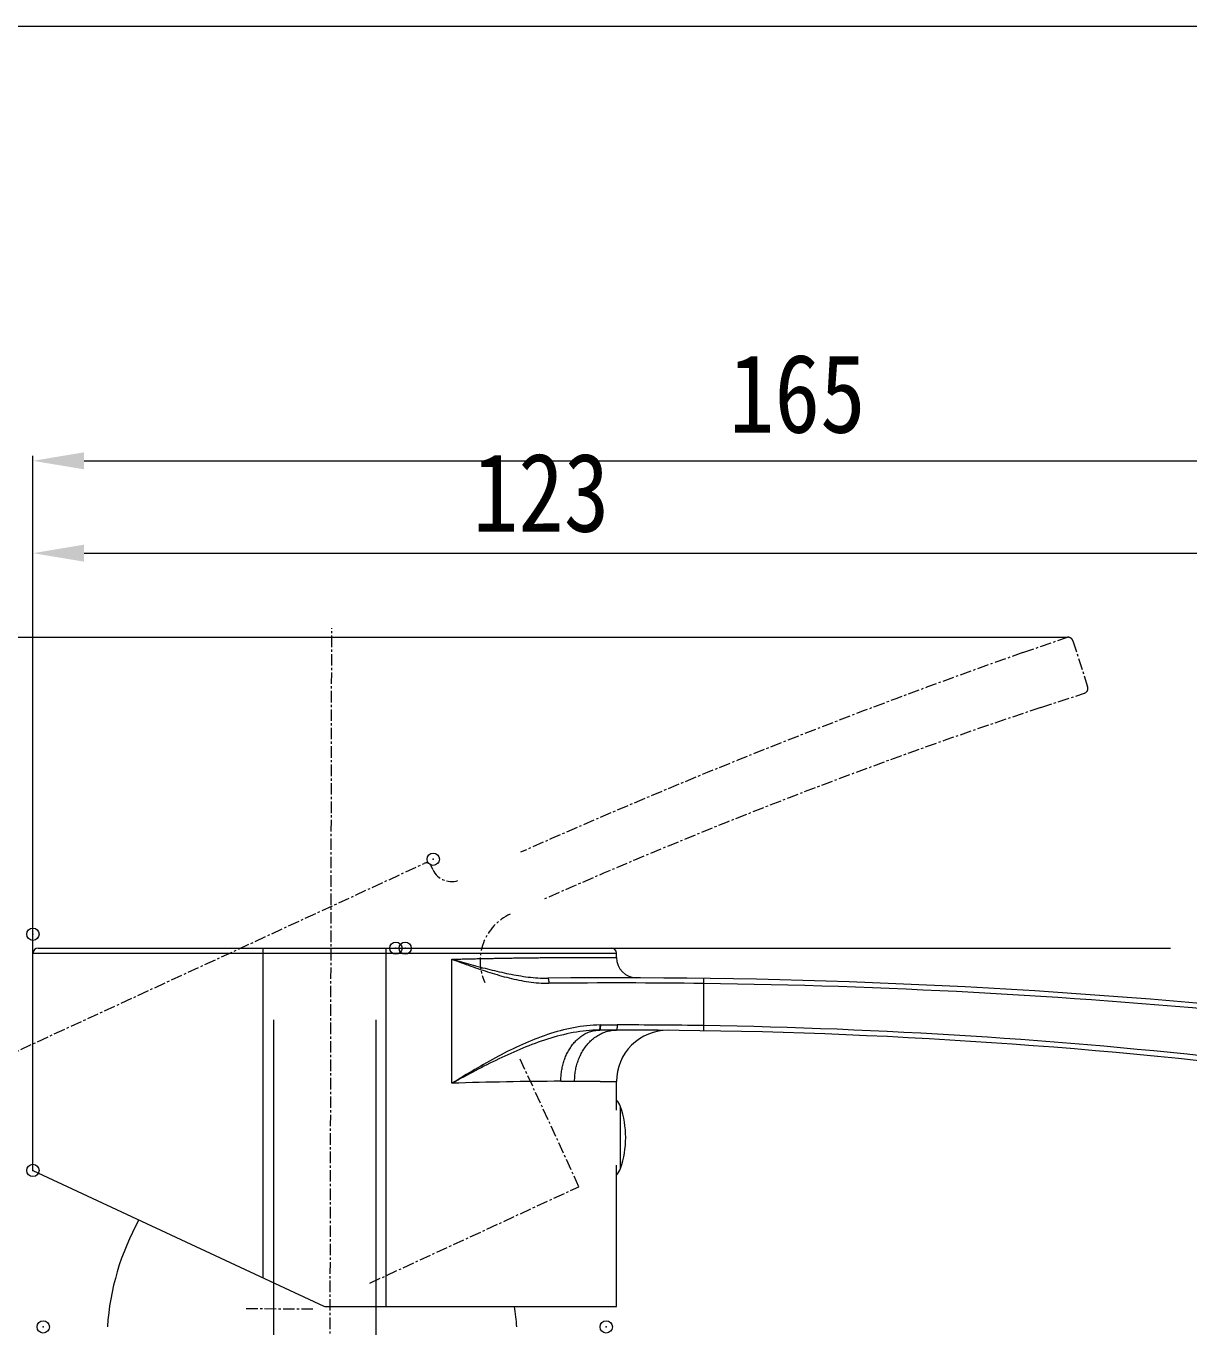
# Model space of a CAD drawing. Units: millimetres, scale not verified. Extents: x -426 to 426, y -295 to 295.
# Drawn here: x -153.2 to -39.6, y 167.5 to 294.6 of the extents above; entities that cross this region are included whole.
import ezdxf
from ezdxf.enums import TextEntityAlignment as Align

# ---------------------------------------------------------------- set-up
doc = ezdxf.new("R2010")
doc.units = ezdxf.units.MM
doc.header["$LTSCALE"] = 3
doc.header["$PDMODE"] = 32
doc.header["$PDSIZE"] = 1.2
doc.linetypes.add('USER1', pattern=[0.6, 0.375, -0.075, 0.075, -0.075])
for name, color, linetype, lineweight in [('0-0_0', 7, 'Continuous', 15), ('0-1_DEFAULT_1', 7, 'USER1', 15), ('0-B_02___PRT_ALL_AXES', 7, 'Continuous', 15)]:
    doc.layers.add(name, color=color, linetype=linetype, lineweight=lineweight)
doc.styles.add('ＭＳ ゴシック', font='')
doc.styles.get('ＭＳ ゴシック').set_extended_font_data('MS Gothic')

msp = doc.modelspace()

# ---------------------------------------------------------------- linework, layer by layer
at = {"layer": '0-0_0'}
for p, q in [((-152.519, 183.328), (-152.519, 252.632)), ((-147.519, 252.132), (7.975, 252.132)), ((-152.519, 206.395), (-152.519, 243.614)), ((-147.519, 243.114), (-34.381, 243.114)), ((-152.519, 182.828), (-152.519, 204.038)), ((-152.519, 204.038), (-95.519, 204.038)), ((-152.019, 204.538), (-96.019, 204.538)), ((-130.019, 172.336), (-130.019, 204.538)), ((-118.019, 169.538), (-118.019, 204.538)), ((-115.662, 204.538), (-41.409, 204.538)), ((-111.592, 191.339), (-111.592, 203.454)), ((-95.519, 203.635), (-95.519, 204.038)), ((-102.471, 201.603), (-102.232, 201.603)), ((-102.376, 201.104), (-102.132, 201.103)), ((-87.011, 201.083), (-87.011, 196.972)), ((-129.019, 197.538), (-129.019, -66.462)), ((-119.019, 197.538), (-119.019, -66.462)), ((-97.094, 197.036), (-95.458, 197.038)), ((-97.183, 196.536), (-97.162, 196.536)), ((-100.952, 191.536), (-99.61, 191.538)), ((-95.519, 188.725), (-95.519, 191.515)), ((-95.119, 183.03), (-95.119, 189.046)), ((-152.519, 182.828), (-124.119, 169.585)), ((-123.908, 169.538), (-95.519, 169.538))]:
    msp.add_line(p, q, dxfattribs=at)
at = {"layer": '0-0_0', "linetype": 'USER1'}
msp.add_line((-124.085, -95.462), (-123.33, 235.774), dxfattribs=at)
at = {"layer": '0-0_0'}
for points in [[(-425.701, -294.621), (-425.701, 294.6), (425.735, 294.6)], [(-51.572, 234.875), (-246.123, 234.875), (-246.123, -29.992)], [(-111.592, 203.454), (-111.448, 203.458), (-111.305, 203.461), (-111.161, 203.465), (-111.018, 203.468), (-110.874, 203.472), (-110.731, 203.475), (-110.587, 203.479), (-110.444, 203.482), (-110.3, 203.486), (-110.157, 203.489), (-110.013, 203.492), (-109.87, 203.496), (-109.726, 203.499), (-109.583, 203.502), (-109.439, 203.505), (-109.296, 203.508), (-109.153, 203.512), (-109.009, 203.515), (-108.866, 203.518), (-108.722, 203.521), (-108.579, 203.524), (-108.435, 203.526), (-108.292, 203.529), (-108.148, 203.532), (-108.005, 203.535), (-107.861, 203.538), (-107.718, 203.54), (-107.574, 203.543), (-107.431, 203.546), (-107.287, 203.548), (-107.144, 203.551), (-107, 203.554), (-106.857, 203.556), (-106.713, 203.558), (-106.57, 203.561), (-106.426, 203.563), (-106.283, 203.566), (-106.139, 203.568), (-105.996, 203.57)], [(-111.592, 203.454), (-111.361, 203.39), (-111.131, 203.325), (-110.901, 203.261), (-110.67, 203.196), (-110.44, 203.132), (-110.209, 203.068), (-109.979, 203.004), (-109.748, 202.941), (-109.517, 202.878), (-109.286, 202.815), (-109.055, 202.753), (-108.824, 202.692), (-108.592, 202.631), (-108.361, 202.571), (-108.129, 202.512), (-107.897, 202.454), (-107.665, 202.396), (-107.432, 202.34), (-107.2, 202.285), (-106.967, 202.231), (-106.733, 202.179), (-106.5, 202.128), (-106.266, 202.078), (-106.031, 202.03), (-105.797, 201.984), (-105.561, 201.939), (-105.326, 201.897), (-105.09, 201.857), (-104.854, 201.819), (-104.617, 201.783), (-104.38, 201.75), (-104.142, 201.719), (-103.904, 201.692), (-103.666, 201.668), (-103.427, 201.647), (-103.188, 201.63), (-102.949, 201.617), (-102.71, 201.608), (-102.471, 201.603)], [(-111.592, 203.454), (-111.362, 203.37), (-111.132, 203.286), (-110.901, 203.202), (-110.671, 203.119), (-110.441, 203.035), (-110.21, 202.952), (-109.98, 202.87), (-109.749, 202.788), (-109.518, 202.707), (-109.286, 202.626), (-109.055, 202.547), (-108.823, 202.468), (-108.591, 202.39), (-108.358, 202.313), (-108.125, 202.238), (-107.892, 202.164), (-107.658, 202.091), (-107.424, 202.02), (-107.189, 201.95), (-106.954, 201.882), (-106.718, 201.816), (-106.482, 201.752), (-106.245, 201.689), (-106.008, 201.629), (-105.77, 201.571), (-105.531, 201.516), (-105.292, 201.464), (-105.052, 201.414), (-104.811, 201.367), (-104.57, 201.323), (-104.328, 201.282), (-104.086, 201.245), (-103.843, 201.212), (-103.599, 201.182), (-103.355, 201.157), (-103.111, 201.137), (-102.866, 201.121), (-102.621, 201.109), (-102.376, 201.104)], [(-105.996, 203.57), (-105.852, 203.572), (-105.709, 203.575), (-105.565, 203.577), (-105.422, 203.579), (-105.278, 203.581), (-105.134, 203.583), (-104.991, 203.585), (-104.847, 203.587), (-104.704, 203.589), (-104.56, 203.591), (-104.417, 203.593), (-104.273, 203.595), (-104.13, 203.596), (-103.986, 203.598), (-103.843, 203.6), (-103.699, 203.601), (-103.556, 203.603), (-103.412, 203.605), (-103.269, 203.606), (-103.125, 203.608), (-102.982, 203.609), (-102.838, 203.611), (-102.695, 203.612), (-102.551, 203.613), (-102.408, 203.615), (-102.264, 203.616), (-102.121, 203.617), (-101.977, 203.619), (-101.834, 203.62), (-101.69, 203.621), (-101.547, 203.622), (-101.403, 203.623), (-101.26, 203.624), (-101.116, 203.625), (-100.973, 203.626), (-100.829, 203.627), (-100.686, 203.628), (-100.542, 203.629), (-100.398, 203.63)], [(-100.398, 203.63), (-100.255, 203.63), (-100.111, 203.631), (-99.968, 203.632), (-99.824, 203.632), (-99.681, 203.633), (-99.537, 203.634), (-99.394, 203.634), (-99.25, 203.635), (-99.107, 203.635), (-98.963, 203.636), (-98.82, 203.636), (-98.676, 203.636), (-98.533, 203.637), (-98.389, 203.637), (-98.246, 203.637), (-98.102, 203.637), (-97.959, 203.638), (-97.815, 203.638), (-97.672, 203.638), (-97.528, 203.638), (-97.384, 203.638), (-97.241, 203.638), (-97.097, 203.638), (-96.954, 203.638), (-96.81, 203.638), (-96.667, 203.638), (-96.523, 203.637), (-96.38, 203.637), (-96.236, 203.637), (-96.093, 203.636), (-95.949, 203.636), (-95.806, 203.636), (-95.662, 203.635), (-95.519, 203.635)], [(-102.232, 201.603), (-102.222, 201.601), (-102.213, 201.595), (-102.206, 201.586), (-102.2, 201.575), (-102.194, 201.564), (-102.189, 201.553), (-102.185, 201.542), (-102.181, 201.531), (-102.178, 201.521), (-102.175, 201.511), (-102.172, 201.5), (-102.17, 201.49), (-102.167, 201.48), (-102.165, 201.47), (-102.164, 201.46), (-102.162, 201.45), (-102.16, 201.439), (-102.158, 201.429), (-102.156, 201.418), (-102.155, 201.408), (-102.153, 201.397), (-102.151, 201.386), (-102.15, 201.375), (-102.149, 201.364), (-102.147, 201.353), (-102.146, 201.342), (-102.145, 201.332), (-102.143, 201.321), (-102.142, 201.31), (-102.141, 201.299), (-102.14, 201.288), (-102.139, 201.277), (-102.138, 201.266), (-102.137, 201.255), (-102.137, 201.244), (-102.136, 201.233), (-102.135, 201.223), (-102.135, 201.212), (-102.134, 201.201)], [(-102.134, 201.201), (-102.134, 201.19), (-102.133, 201.179), (-102.133, 201.168), (-102.133, 201.158), (-102.132, 201.147), (-102.132, 201.136), (-102.132, 201.125), (-102.132, 201.114), (-102.132, 201.103)], [(-87.023, 201.583), (-87.019, 201.577), (-87.019, 201.568), (-87.018, 201.561), (-87.017, 201.554), (-87.017, 201.548), (-87.016, 201.542), (-87.015, 201.535), (-87.015, 201.529), (-87.014, 201.522), (-87.014, 201.514), (-87.014, 201.507), (-87.014, 201.5), (-87.013, 201.493), (-87.013, 201.486), (-87.013, 201.479), (-87.013, 201.472), (-87.012, 201.465), (-87.012, 201.458), (-87.012, 201.451), (-87.012, 201.444), (-87.012, 201.437), (-87.011, 201.43), (-87.011, 201.424), (-87.011, 201.417), (-87.011, 201.41), (-87.011, 201.403), (-87.011, 201.396), (-87.011, 201.389), (-87.01, 201.382), (-87.01, 201.375), (-87.01, 201.368), (-87.01, 201.361), (-87.01, 201.354), (-87.01, 201.347), (-87.01, 201.34), (-87.01, 201.333), (-87.01, 201.326), (-87.01, 201.319), (-87.01, 201.312)], [(-87.01, 201.312), (-87.01, 201.305), (-87.01, 201.298), (-87.01, 201.291), (-87.01, 201.284), (-87.01, 201.277), (-87.01, 201.27), (-87.01, 201.263), (-87.01, 201.256), (-87.01, 201.25), (-87.01, 201.243), (-87.01, 201.236), (-87.01, 201.229), (-87.01, 201.222), (-87.01, 201.215), (-87.01, 201.208), (-87.01, 201.201), (-87.01, 201.194), (-87.01, 201.187), (-87.01, 201.18), (-87.01, 201.173), (-87.01, 201.166), (-87.01, 201.159), (-87.01, 201.152), (-87.01, 201.145), (-87.01, 201.138), (-87.01, 201.131), (-87.01, 201.124), (-87.01, 201.117), (-87.01, 201.11), (-87.01, 201.103), (-87.011, 201.096), (-87.011, 201.09), (-87.011, 201.083)], [(-97.116, 197.036), (-97.444, 197.03), (-97.771, 197.016), (-98.099, 196.993), (-98.425, 196.963), (-98.752, 196.925), (-99.077, 196.88), (-99.402, 196.828), (-99.726, 196.769), (-100.049, 196.704), (-100.37, 196.633), (-100.69, 196.556), (-101.008, 196.473), (-101.325, 196.385), (-101.64, 196.293), (-101.954, 196.195), (-102.266, 196.093), (-102.576, 195.987), (-102.885, 195.876), (-103.192, 195.761), (-103.498, 195.642), (-103.802, 195.52), (-104.105, 195.394), (-104.406, 195.265), (-104.706, 195.132), (-105.004, 194.997), (-105.302, 194.859), (-105.598, 194.718), (-105.892, 194.574), (-106.186, 194.428), (-106.478, 194.279), (-106.769, 194.129), (-107.059, 193.976), (-107.348, 193.821), (-107.637, 193.665), (-107.924, 193.506), (-108.21, 193.346), (-108.495, 193.185), (-108.78, 193.022), (-109.063, 192.858)], [(-97.135, 196.673), (-97.133, 196.687), (-97.131, 196.702), (-97.13, 196.716), (-97.129, 196.731), (-97.127, 196.746), (-97.126, 196.76), (-97.125, 196.775), (-97.124, 196.789), (-97.123, 196.804), (-97.122, 196.818), (-97.121, 196.833), (-97.121, 196.847), (-97.12, 196.862), (-97.119, 196.876), (-97.119, 196.891), (-97.118, 196.905), (-97.118, 196.92), (-97.117, 196.934), (-97.117, 196.949), (-97.116, 196.963), (-97.116, 196.978), (-97.116, 196.992), (-97.116, 197.007), (-97.116, 197.021), (-97.116, 197.036)], [(-97.116, 197.036), (-97.094, 197.036), (-97.094, 197.027), (-97.094, 197.018), (-97.094, 197.008), (-97.094, 196.999), (-97.094, 196.99), (-97.094, 196.981), (-97.094, 196.972), (-97.095, 196.963), (-97.095, 196.953), (-97.095, 196.944), (-97.095, 196.935), (-97.095, 196.926), (-97.096, 196.917), (-97.096, 196.908), (-97.096, 196.899), (-97.097, 196.889), (-97.097, 196.88), (-97.098, 196.871), (-97.098, 196.862), (-97.098, 196.853), (-97.099, 196.844), (-97.099, 196.835), (-97.1, 196.825), (-97.1, 196.816), (-97.101, 196.807), (-97.102, 196.798), (-97.102, 196.789), (-97.103, 196.78), (-97.104, 196.771), (-97.105, 196.762), (-97.105, 196.753), (-97.106, 196.743), (-97.107, 196.734), (-97.108, 196.725), (-97.109, 196.716), (-97.11, 196.707), (-97.111, 196.698), (-97.113, 196.689)], [(-95.458, 197.038), (-95.458, 197.029), (-95.458, 197.02), (-95.458, 197.011), (-95.458, 197.002), (-95.458, 196.992), (-95.458, 196.983), (-95.458, 196.974), (-95.458, 196.965), (-95.458, 196.956), (-95.459, 196.947), (-95.459, 196.938), (-95.459, 196.929), (-95.459, 196.919), (-95.46, 196.91), (-95.46, 196.901), (-95.46, 196.892), (-95.461, 196.883), (-95.461, 196.874), (-95.461, 196.865), (-95.462, 196.856), (-95.462, 196.847), (-95.463, 196.838), (-95.463, 196.829), (-95.464, 196.819), (-95.464, 196.81), (-95.465, 196.801), (-95.465, 196.792), (-95.466, 196.783), (-95.467, 196.774), (-95.467, 196.765), (-95.468, 196.756), (-95.469, 196.747), (-95.47, 196.738), (-95.471, 196.729), (-95.471, 196.72), (-95.472, 196.711), (-95.473, 196.701), (-95.474, 196.692), (-95.476, 196.683)], [(-87.011, 196.972), (-87.011, 196.965), (-87.011, 196.958), (-87.011, 196.951), (-87.011, 196.944), (-87.011, 196.937), (-87.011, 196.93), (-87.012, 196.923), (-87.012, 196.916), (-87.012, 196.909), (-87.012, 196.902), (-87.012, 196.895), (-87.012, 196.888), (-87.012, 196.881), (-87.013, 196.874), (-87.013, 196.867), (-87.013, 196.86), (-87.013, 196.853), (-87.013, 196.846), (-87.013, 196.839), (-87.014, 196.832), (-87.014, 196.825), (-87.014, 196.819), (-87.014, 196.812), (-87.014, 196.805), (-87.015, 196.798), (-87.015, 196.791), (-87.015, 196.784), (-87.015, 196.777), (-87.015, 196.77), (-87.016, 196.763), (-87.016, 196.756), (-87.016, 196.749), (-87.016, 196.742), (-87.017, 196.735), (-87.017, 196.728), (-87.017, 196.721), (-87.017, 196.714), (-87.018, 196.707), (-87.018, 196.7)], [(-97.183, 196.535), (-97.505, 196.53), (-97.827, 196.516), (-98.148, 196.495), (-98.47, 196.466), (-98.79, 196.431), (-99.11, 196.388), (-99.43, 196.339), (-99.748, 196.284), (-100.066, 196.223), (-100.382, 196.156), (-100.697, 196.084), (-101.011, 196.008), (-101.323, 195.926), (-101.634, 195.84), (-101.944, 195.75), (-102.252, 195.655), (-102.559, 195.557), (-102.864, 195.455), (-103.168, 195.349), (-103.471, 195.239), (-103.773, 195.127), (-104.074, 195.011), (-104.373, 194.893), (-104.672, 194.772), (-104.969, 194.648), (-105.265, 194.521), (-105.56, 194.393), (-105.855, 194.262), (-106.148, 194.129), (-106.44, 193.994), (-106.732, 193.857), (-107.023, 193.718), (-107.312, 193.578), (-107.602, 193.436), (-107.89, 193.293), (-108.178, 193.148), (-108.465, 193.002), (-108.751, 192.855), (-109.037, 192.706)], [(-100.952, 191.536), (-100.951, 191.659), (-100.948, 191.782), (-100.943, 191.905), (-100.935, 192.028), (-100.924, 192.151), (-100.912, 192.274), (-100.897, 192.396), (-100.88, 192.518), (-100.86, 192.64), (-100.838, 192.762), (-100.814, 192.883), (-100.787, 193.004), (-100.758, 193.124), (-100.726, 193.243), (-100.692, 193.362), (-100.656, 193.48), (-100.617, 193.598), (-100.576, 193.714), (-100.533, 193.83), (-100.487, 193.945), (-100.438, 194.058), (-100.387, 194.171), (-100.333, 194.282), (-100.277, 194.392), (-100.218, 194.501), (-100.157, 194.608), (-100.093, 194.713), (-100.026, 194.817), (-99.956, 194.919), (-99.884, 195.02), (-99.809, 195.119), (-99.731, 195.215), (-99.651, 195.31), (-99.568, 195.402), (-99.482, 195.492), (-99.394, 195.58), (-99.303, 195.664), (-99.21, 195.746), (-99.114, 195.824)], [(-99.61, 191.538), (-99.608, 191.665), (-99.604, 191.793), (-99.598, 191.92), (-99.588, 192.047), (-99.576, 192.174), (-99.562, 192.301), (-99.544, 192.428), (-99.524, 192.554), (-99.501, 192.68), (-99.476, 192.805), (-99.448, 192.93), (-99.417, 193.054), (-99.383, 193.178), (-99.347, 193.3), (-99.308, 193.422), (-99.266, 193.543), (-99.222, 193.663), (-99.175, 193.782), (-99.125, 193.9), (-99.072, 194.016), (-99.017, 194.132), (-98.959, 194.246), (-98.898, 194.358), (-98.834, 194.469), (-98.768, 194.578), (-98.698, 194.685), (-98.626, 194.791), (-98.551, 194.895), (-98.474, 194.996), (-98.393, 195.096), (-98.31, 195.193), (-98.223, 195.288), (-98.135, 195.381), (-98.043, 195.471), (-97.949, 195.559), (-97.853, 195.643), (-97.754, 195.725), (-97.652, 195.803), (-97.549, 195.878)], [(-99.114, 195.824), (-99.016, 195.899), (-98.915, 195.971), (-98.812, 196.039), (-98.707, 196.104), (-98.6, 196.164), (-98.49, 196.221), (-98.379, 196.273), (-98.265, 196.321), (-98.15, 196.364), (-98.033, 196.403), (-97.914, 196.437), (-97.794, 196.467), (-97.673, 196.491), (-97.552, 196.51), (-97.429, 196.524), (-97.306, 196.532), (-97.183, 196.536)], [(-97.549, 195.878), (-97.443, 195.95), (-97.335, 196.018), (-97.224, 196.082), (-97.112, 196.143), (-96.998, 196.2), (-96.882, 196.252), (-96.764, 196.301), (-96.644, 196.345), (-96.523, 196.385), (-96.401, 196.42), (-96.277, 196.451), (-96.152, 196.478), (-96.026, 196.499), (-95.9, 196.516), (-95.773, 196.528), (-95.646, 196.536), (-95.519, 196.538)], [(-97.183, 196.535), (-97.182, 196.536), (-97.18, 196.536), (-97.179, 196.537), (-97.177, 196.537), (-97.176, 196.538), (-97.175, 196.539), (-97.174, 196.54), (-97.173, 196.541), (-97.172, 196.542), (-97.171, 196.543), (-97.17, 196.544), (-97.169, 196.545), (-97.168, 196.547), (-97.167, 196.548), (-97.166, 196.549), (-97.165, 196.551), (-97.165, 196.552), (-97.164, 196.553), (-97.163, 196.555), (-97.163, 196.556), (-97.162, 196.558), (-97.162, 196.559), (-97.161, 196.561), (-97.161, 196.562), (-97.16, 196.564), (-97.16, 196.565), (-97.159, 196.567), (-97.159, 196.568), (-97.158, 196.569), (-97.158, 196.571), (-97.157, 196.572), (-97.157, 196.574), (-97.152, 196.588), (-97.149, 196.602), (-97.145, 196.616), (-97.142, 196.63), (-97.139, 196.644), (-97.137, 196.659), (-97.135, 196.673)], [(-97.113, 196.689), (-97.114, 196.68), (-97.115, 196.67), (-97.117, 196.661), (-97.118, 196.652), (-97.12, 196.643), (-97.121, 196.634), (-97.123, 196.625), (-97.125, 196.616), (-97.127, 196.607), (-97.129, 196.598), (-97.131, 196.589), (-97.134, 196.581), (-97.136, 196.572), (-97.139, 196.564), (-97.143, 196.555), (-97.148, 196.547), (-97.154, 196.539), (-97.162, 196.536)], [(-95.476, 196.683), (-95.477, 196.674), (-95.478, 196.665), (-95.479, 196.656), (-95.481, 196.647), (-95.482, 196.638), (-95.484, 196.628), (-95.485, 196.619), (-95.487, 196.611), (-95.489, 196.602), (-95.491, 196.593), (-95.493, 196.584), (-95.495, 196.576), (-95.498, 196.567), (-95.501, 196.559), (-95.505, 196.55), (-95.511, 196.542), (-95.519, 196.538)], [(-87.018, 196.7), (-87.018, 196.693), (-87.018, 196.686), (-87.019, 196.679), (-87.019, 196.672), (-87.019, 196.665), (-87.02, 196.658), (-87.02, 196.651), (-87.02, 196.644), (-87.021, 196.637), (-87.021, 196.631), (-87.021, 196.624), (-87.022, 196.617), (-87.022, 196.61), (-87.023, 196.603), (-87.023, 196.596), (-87.023, 196.589), (-87.024, 196.582), (-87.024, 196.575), (-87.025, 196.568), (-87.025, 196.561), (-87.025, 196.554), (-87.026, 196.547), (-87.026, 196.54), (-87.027, 196.533), (-87.027, 196.526), (-87.028, 196.519), (-87.029, 196.512), (-87.03, 196.506), (-87.031, 196.5), (-87.032, 196.493), (-87.033, 196.486), (-87.034, 196.477), (-87.037, 196.472)], [(-109.063, 192.858), (-109.346, 192.692), (-109.629, 192.526), (-109.91, 192.359), (-110.192, 192.19), (-110.472, 192.021), (-110.753, 191.851), (-111.033, 191.681), (-111.312, 191.51), (-111.592, 191.339)], [(-109.037, 192.706), (-109.322, 192.557), (-109.607, 192.407), (-109.892, 192.256), (-110.176, 192.105), (-110.459, 191.952), (-110.743, 191.8), (-111.026, 191.646), (-111.309, 191.493), (-111.592, 191.339)], [(-99.61, 191.538), (-99.563, 191.538), (-99.517, 191.538), (-99.47, 191.538), (-99.424, 191.538), (-99.377, 191.538), (-99.331, 191.538), (-99.284, 191.538), (-99.238, 191.538), (-99.191, 191.538), (-99.145, 191.538), (-99.098, 191.538), (-99.052, 191.538), (-99.005, 191.537), (-98.959, 191.537), (-98.912, 191.537), (-98.866, 191.537), (-98.819, 191.537), (-98.773, 191.537), (-98.726, 191.537), (-98.68, 191.537), (-98.633, 191.537), (-98.587, 191.537), (-98.54, 191.536), (-98.494, 191.536), (-98.447, 191.536), (-98.401, 191.536), (-98.354, 191.536), (-98.308, 191.536), (-98.261, 191.535), (-98.215, 191.535), (-98.168, 191.535), (-98.122, 191.535), (-98.075, 191.535), (-98.029, 191.535), (-97.983, 191.534), (-97.936, 191.534), (-97.89, 191.534), (-97.843, 191.534), (-97.797, 191.533)], [(-97.797, 191.533), (-97.75, 191.533), (-97.704, 191.533), (-97.657, 191.533), (-97.611, 191.532), (-97.564, 191.532), (-97.518, 191.532), (-97.471, 191.532), (-97.425, 191.531), (-97.378, 191.531), (-97.332, 191.531), (-97.285, 191.53), (-97.239, 191.53), (-97.192, 191.53), (-97.146, 191.53), (-97.099, 191.529), (-97.053, 191.529), (-97.006, 191.529), (-96.96, 191.528), (-96.913, 191.528), (-96.867, 191.528), (-96.82, 191.527), (-96.774, 191.527), (-96.727, 191.526), (-96.681, 191.526), (-96.634, 191.526), (-96.588, 191.525), (-96.541, 191.525), (-96.495, 191.525), (-96.448, 191.524), (-96.402, 191.524), (-96.355, 191.523), (-96.309, 191.523), (-96.262, 191.522), (-96.216, 191.522), (-96.169, 191.522), (-96.123, 191.521), (-96.077, 191.521), (-96.03, 191.52), (-95.984, 191.52)], [(-95.984, 191.52), (-95.937, 191.519), (-95.891, 191.519), (-95.844, 191.518), (-95.798, 191.518), (-95.751, 191.517), (-95.705, 191.517), (-95.658, 191.516), (-95.612, 191.516), (-95.565, 191.515), (-95.519, 191.515)]]:
    msp.add_lwpolyline(points, dxfattribs=at)
for centre, radius, start, end in [((-152.019, 204.038), 0.5, 90, 180), ((-96.019, 204.038), 0.5, 0, 90), ((-93.519, 203.635), 2, 180, 269.8245), ((-95.519, -449.062), 650.7, 84.20579, 90.59111), ((-95.458, -442.56), 643.698, 89.24812, 90.59407), ((-95.498, -448.652), 649.79, 84.59949, 89.25162), ((-95.458, -341.012), 538.05, 89.10047, 89.99999), ((-95.498, -346.121), 543.159, 83.5951, 89.10468), ((-95.519, -449.062), 645.6, 90, 90.14586), ((-95.519, -346.462), 543, 83.12439, 90), ((-90.519, 191.515), 5, 89.4675, 180), ((-99.59, -169.337), 360.876, 90.21633, 91.90586), ((-96.644, 188.563), 1.6, 17.58139, 45.16403), ((-103.919, 186.038), 9.3, 341.12676, 18.87324), ((-96.644, 183.513), 1.6, 314.83597, 342.41861), ((-123.908, 170.038), 0.5, 245, 270)]:
    msp.add_arc(centre, radius, start, end, dxfattribs=at)
for p in [(-113.424, 213.215), (-152.519, 205.895), (-117.065, 204.538), (-116.162, 204.538), (-152.519, 182.828), (-151.519, 167.538), (-96.519, 167.538)]:
    msp.add_point(p, dxfattribs=at)
for points in [[(-147.519, 252.966), (-147.519, 251.299), (-152.519, 252.132)], [(-147.519, 243.947), (-147.519, 242.28), (-152.519, 243.114)]]:
    msp.add_solid(points, dxfattribs=at)
at = {"layer": '0-1_DEFAULT_1'}
for p, q in [((-55.814, 233.401), (-51.572, 234.875)), ((-50.934, 234.554), (-49.495, 230.056)), ((-54.076, 228.036), (-49.818, 229.428)), ((-165.146, 189.371), (-114.29, 212.816)), ((-113.458, 212.205), (-113.627, 212.571)), ((-99.183, 181.24), (-104.966, 193.784)), ((-119.616, 171.82), (-99.183, 181.24)), ((-131.686, 169.337), (-125.176, 169.309))]:
    msp.add_line(p, q, dxfattribs=at)
for centre, radius, start, end in [((-51.41, 234.402), 0.5, 17.73464, 108.95542), ((159.796, -380.539), 650.7, 109.35082, 114.00151), ((-49.972, 229.904), 0.5, 287.87402, 17.73464), ((116.842, -287.363), 543, 108.34674, 113.85462), ((-114.081, 212.362), 0.5, 24.74963, 114.74963), ((-111.642, 213.042), 2, 204.74963, 294.57406), ((-103.843, 203.291), 5, 114.21713, 204.74963)]:
    msp.add_arc(centre, radius, start, end, dxfattribs=at)
at = {"layer": '0-B_02___PRT_ALL_AXES'}
msp.add_line((-95.519, 169.538), (-95.519, 183.351), dxfattribs=at)
for centre, start, end in [((-120.311, 165.854), 150.93562, 176.13703), ((-130.197, 165.854), 3.86297, 8.47457)]:
    msp.add_arc(centre, 25, start, end, dxfattribs=at)

# ---------------------------------------------------------------- texts
at = {"layer": '0-0_0', "style": 'ＭＳ ゴシック', "width": 0.85}
for s, p in [('165', (-84.536, 252.567)), ('123', (-109.567, 242.898))]:
    msp.add_text(s, height=7.698, dxfattribs=at).set_placement(p, align=Align.BOTTOM_LEFT)

doc.saveas('drawing.dxf')
